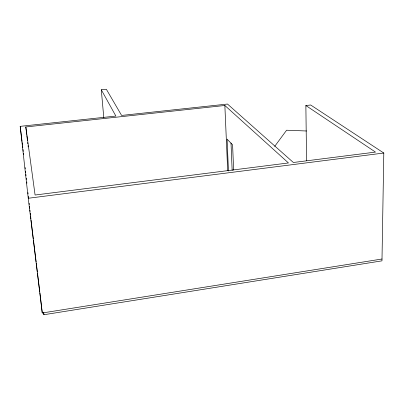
<?xml version="1.0" encoding="UTF-8"?>
<svg xmlns="http://www.w3.org/2000/svg" width="404" height="404" viewBox="0 0 404 404"><rect width="100%" height="100%" fill="white"/><g stroke="black" fill="none" stroke-linecap="round" stroke-linejoin="round"><path stroke-width="0.61" d="M306.57 160.736L305.863 105.535L310.671 105.005L383.8 153.03L381.972 260.848L43.905 314.731L43.662 312.762M274.69 146.384L286.603 130.224L306.586 130.992M305.863 105.535L375.498 152.096L293.37 162.494L227.492 104.05L121.609 115.438L106.358 89.269L101.293 89.774L115.877 116.064L20.2 126.351L28.245 198.263L42.258 312.984L382.002 259.014M28.245 198.263L383.8 153.03M25.816 126.952L224.856 105.484L288.466 162.953L35.082 195.026L25.816 126.952L26.715 134.431M20.2 126.351L22.028 141.37M22.185 142.622L22.412 144.501M22.563 145.753L22.791 147.632M23.023 149.505L23.25 151.384M23.477 153.262L23.634 154.515M31.416 223.301L33.315 238.84M33.466 240.082L36.123 261.832M36.274 263.08L37.335 271.781M37.486 273.023L39.764 291.668M39.915 292.91L40.597 298.506M26.861 135.678L27.462 140.668M27.684 142.541L27.836 143.789M28.058 145.657L28.209 146.904M43.607 312.241L43.905 314.731M40.668 299.106L42.258 312.984M25.114 167.564L25.255 168.816M25.538 171.321L25.679 172.579M25.891 174.457L26.033 175.71M26.316 178.214L26.457 179.467M26.74 181.972L26.881 183.224M27.942 192.617L28.083 193.869M28.366 196.374L28.507 197.627M29.144 203.262L29.285 204.515M29.497 206.393L29.714 208.272M29.926 210.151L30.068 211.403M30.28 213.282L30.492 215.16M30.633 216.413L30.916 218.917M31.058 220.175L31.34 222.68M101.293 89.774L103.808 117.852M228.457 170.993L227.078 139.133L232.593 144.864L233.633 170.089M224.856 105.484L227.679 170.427M231.012 143.061L232.159 170.523"/></g></svg>
